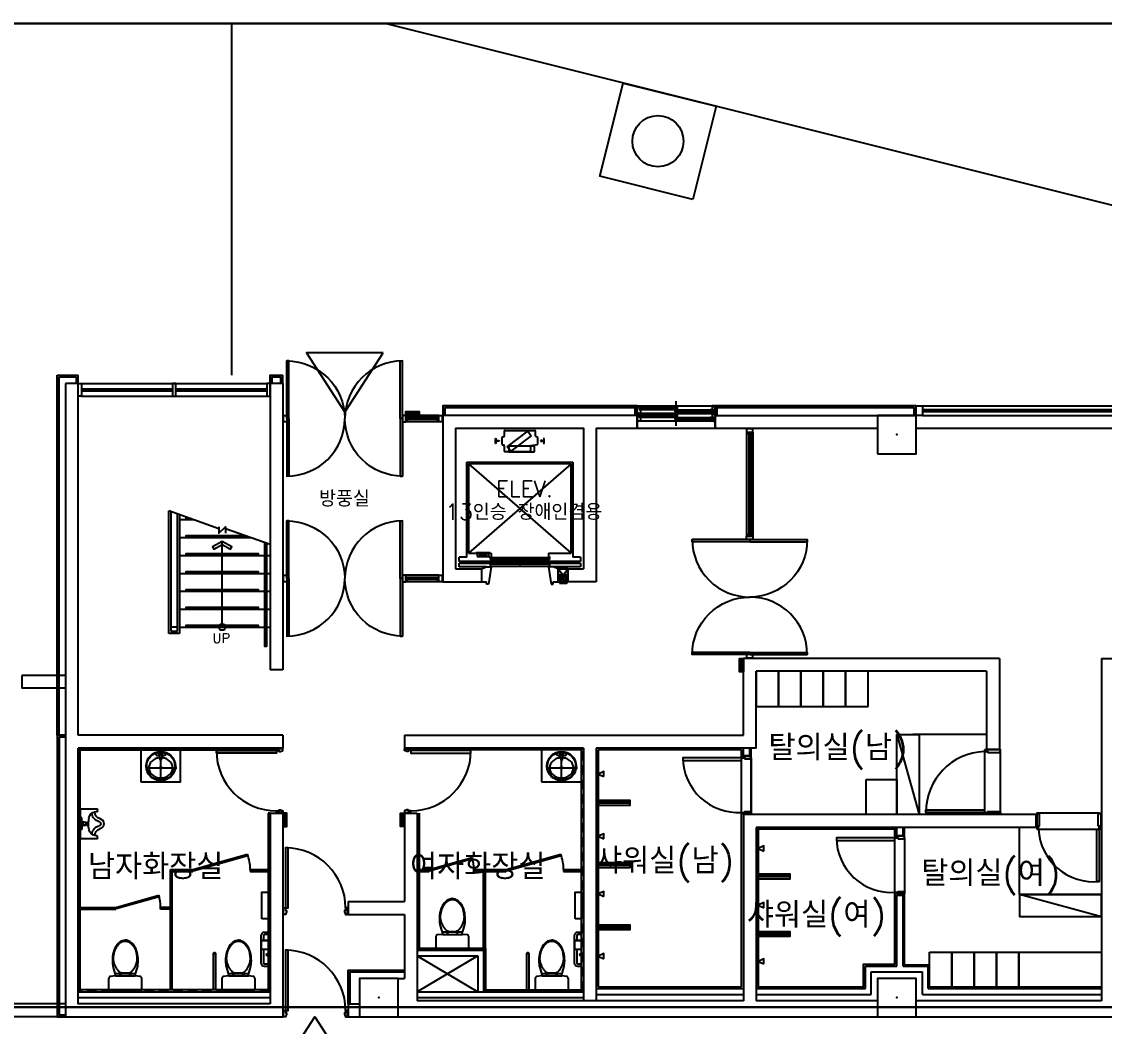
# Model space of a CAD drawing. Header units: millimetres. Extents: x 116443 to 620443, y -399357 to -63957.
# Drawn here: x 239620 to 256550, y -161011 to -145307 of the extents above; entities that cross this region are included whole.
import ezdxf
from ezdxf.enums import TextEntityAlignment as Align

# ---------------------------------------------------------------- set-up
doc = ezdxf.new("R2010")
doc.units = ezdxf.units.MM
doc.header["$LTSCALE"] = 600
for name, pattern in [('ACANSTGL', [0.11811, 0.07874, -0.03937]), ('DASHED2', [0.375, 0.25, -0.125]), ('HIDDEN', [2, 1, -1])]:
    doc.linetypes.add(name, pattern=pattern)
doc.layers.add('z', color=8, linetype='Continuous')
doc.layers.add('레이스웨이', color=6, linetype='Continuous')
doc.styles.add('GHS', font='romans.shx', dxfattribs={"bigfont": 'ghs.shx'})

# ---------------------------------------------------------------- blocks, each defined once
blk = doc.blocks.new('T')
at = {"layer": 'z', "color": 8, "ltscale": 2}
blk.add_lwpolyline([(0, -1500), (0, 0), (1500, 0), (1500, -1500)], close=True, dxfattribs=at)
blk.add_circle((750, -750), 400, dxfattribs=at)
blk = doc.blocks.new('A$C59205E28')
at = {"layer": 'z', "color": 8, "ltscale": 7, "elevation": 0}
blk.add_lwpolyline([(-1160, 880), (553, 880), (-304, -445)], close=True, dxfattribs=at)
blk = doc.blocks.new('주차-기둥')
at = {"layer": 'z', "color": 8, "linetype": 'Continuous', "flags": 128}
blk.add_lwpolyline([(300, 300), (300, -300), (-300, -300), (-300, 300)], close=True, dxfattribs=at)
at = {"layer": 'z', "color": 8, "linetype": 'Continuous'}
blk.add_point((0, 0), dxfattribs=at)
blk = doc.blocks.new('to-cl-007-D-P')
at = {"layer": 'z', "color": 8}
for p, q in [((-150, -217), (155, -217)), ((-150, -255), (150, -255)), ((-85, -235), (-65, -235)), ((-85, -265), (-85, -235)), ((-65, -265), (-85, -265)), ((-65, -235), (-65, -265)), ((65, -265), (65, -235)), ((65, -235), (85, -235)), ((85, -265), (65, -265)), ((85, -235), (85, -265))]:
    blk.add_line(p, q, dxfattribs=at)
blk.add_lwpolyline([(150, -217), (189, -350, -0.05768), (202, -461, -0.065122), (186, -587, -0.077906), (143, -683, -0.107177), (72, -754, -0.144137), (0, -776), (-67, -759, -0.107177), (-143, -683, -0.077906), (-186, -587, -0.065122), (-202, -461, -0.057645), (-189, -350), (-150, -217), (-155, -217), (-235, -210, -0.286796), (-260, -170), (-260, -10, -0.414214), (-250, 0), (250, 0, -0.414214), (260, -10), (260, -170, -0.286796), (235, -210), (150, -217)], format="xyb", dxfattribs=at)
blk.add_lwpolyline([(87, -276), (94, -282), (101, -288), (108, -295), (115, -303), (122, -312), (129, -321), (136, -331), (142, -340), (148, -350), (154, -360), (159, -370), (164, -381), (168, -391), (172, -401), (175, -411), (178, -421), (181, -431), (183, -441), (184, -450), (186, -459), (187, -468), (187, -475), (188, -482), (188, -487), (188, -491), (189, -495), (188, -497), (188, -499), (188, -502), (187, -504), (187, -508), (186, -512), (186, -517), (185, -524), (184, -531), (183, -539), (181, -548), (180, -556), (179, -565), (177, -573), (176, -582), (174, -589), (172, -597), (171, -604), (169, -610), (168, -615), (166, -620), (165, -624), (164, -627), (164, -629), (163, -631), (162, -633), (161, -635), (160, -636), (159, -639), (157, -641), (155, -645), (152, -649), (149, -654), (146, -659), (142, -665), (137, -672), (132, -678), (127, -685), (122, -692), (116, -699), (109, -706), (103, -712), (96, -719), (88, -725), (81, -731), (73, -737), (64, -742), (56, -746), (47, -750), (37, -753), (28, -756), (18, -757), (9, -758), (-1, -758), (-11, -758), (-22, -756), (-32, -754), (-41, -751), (-51, -747), (-60, -743), (-69, -738), (-78, -733), (-85, -728), (-93, -722), (-99, -716), (-105, -710), (-111, -703), (-117, -697), (-122, -690), (-127, -684), (-131, -677), (-136, -671), (-140, -664), (-144, -658), (-148, -651), (-151, -644), (-155, -638), (-158, -631), (-161, -624), (-164, -617), (-167, -610), (-169, -603), (-171, -595), (-174, -587), (-176, -580), (-178, -571), (-180, -563), (-182, -555), (-184, -546), (-186, -537), (-187, -528), (-189, -519), (-189, -509), (-190, -500), (-190, -490), (-190, -481), (-189, -471), (-188, -461), (-186, -451), (-184, -441), (-182, -431), (-179, -421), (-176, -411), (-172, -401), (-168, -391), (-164, -381), (-159, -370), (-154, -360), (-149, -350), (-143, -340), (-136, -331), (-129, -321), (-123, -312), (-115, -303), (-108, -295), (-101, -288), (-94, -282), (-87, -276), (-80, -272), (-74, -269), (-67, -267), (-61, -265), (-54, -264), (-48, -264), (-41, -264), (-33, -264), (-25, -264), (-17, -264), (-8, -264), (0, -264), (9, -264), (17, -264), (26, -264), (33, -264), (41, -264), (48, -264), (54, -264), (61, -265), (67, -267), (74, -269), (80, -272)], close=True, dxfattribs=at)
blk.add_lwpolyline([(155, -217), (150, -217)], dxfattribs=at)
for centre, start, end in [((-148, -267), 98.7037, 171.2963), ((148, -267), 8.7037, 81.2963)]:
    blk.add_arc(centre, 11.9, start, end, dxfattribs=at)
blk = doc.blocks.new('A$C6BE20803')
at = {"layer": 'z', "color": 8}
for p, q in [((790, 485), (790, 274)), ((860, 500), (805, 500)), ((0, 333), (40, 333)), ((860, 274), (755, 274)), ((755, 274), (755, 134)), ((860, 271), (755, 271)), ((860, 137), (755, 137)), ((860, 134), (755, 134)), ((790, 134), (790, 55)), ((860, 40), (805, 40))]:
    blk.add_line(p, q, dxfattribs=at)
for points in [[(40, 904), (40, 333, -0.414214), (0, 333), (0, 904)], [(860, 540), (805, 540, 0.414214), (750, 485), (750, 55, 0.414214), (805, 0), (860, 0)]]:
    blk.add_lwpolyline(points, format="xyb", dxfattribs=at)
for centre, radius, start, end in [((805, 485), 15, 90, 180), ((854, 354), 18.9, 72.8222, 287.1778), ((805, 55), 15, 180, 270)]:
    blk.add_arc(centre, radius, start, end, dxfattribs=at)
blk.add_blockref('to-cl-007-D-P', (395, 904), dxfattribs=at)
blk = doc.blocks.new('2LAXA02')
at = {"layer": 'z', "color": 8}
for p, q in [((217, -150), (217, 155)), ((235, 65), (235, 85)), ((235, 85), (265, 85)), ((265, 65), (235, 65)), ((255, -150), (255, 150)), ((265, 85), (265, 65)), ((235, -85), (235, -65)), ((235, -65), (265, -65)), ((265, -85), (235, -85)), ((265, -65), (265, -85))]:
    blk.add_line(p, q, dxfattribs=at)
blk.add_lwpolyline([(217, 150), (350, 189, -0.05768), (461, 202, -0.065122), (587, 186, -0.077906), (683, 143, -0.107177), (754, 72, -0.144137), (776, 0), (759, -67, -0.107177), (683, -143, -0.077906), (587, -186, -0.065122), (461, -202, -0.057645), (350, -189), (217, -150), (217, -155), (210, -235, -0.286796), (170, -260), (10, -260, -0.414214), (0, -250), (0, 250, -0.414214), (10, 260), (170, 260, -0.286796), (210, 235), (217, 150)], format="xyb", dxfattribs=at)
blk.add_lwpolyline([(276, 87), (282, 94), (288, 101), (295, 108), (303, 115), (312, 122), (321, 129), (331, 136), (340, 142), (350, 148), (360, 154), (370, 159), (381, 164), (391, 168), (401, 172), (411, 175), (421, 178), (431, 181), (441, 183), (450, 184), (459, 186), (468, 187), (475, 187), (482, 188), (487, 188), (491, 188), (495, 189), (497, 188), (499, 188), (502, 188), (504, 187), (508, 187), (512, 186), (517, 186), (524, 185), (531, 184), (539, 183), (548, 181), (556, 180), (565, 179), (573, 177), (582, 176), (589, 174), (597, 172), (604, 171), (610, 169), (615, 168), (620, 166), (624, 165), (627, 164), (629, 164), (631, 163), (633, 162), (635, 161), (636, 160), (639, 159), (641, 157), (645, 155), (649, 152), (654, 149), (659, 146), (665, 142), (672, 137), (678, 132), (685, 127), (692, 122), (699, 116), (706, 109), (712, 103), (719, 96), (725, 88), (731, 81), (737, 73), (742, 64), (746, 56), (750, 47), (753, 37), (756, 28), (757, 18), (758, 9), (758, -1), (758, -11), (756, -22), (754, -32), (751, -41), (747, -51), (743, -60), (738, -69), (733, -78), (728, -85), (722, -93), (716, -99), (710, -105), (703, -111), (697, -117), (690, -122), (684, -127), (677, -131), (671, -136), (664, -140), (658, -144), (651, -148), (644, -151), (638, -155), (631, -158), (624, -161), (617, -164), (610, -167), (603, -169), (595, -171), (587, -174), (580, -176), (571, -178), (563, -180), (555, -182), (546, -184), (537, -186), (528, -187), (519, -189), (509, -189), (500, -190), (490, -190), (481, -190), (471, -189), (461, -188), (451, -186), (441, -184), (431, -182), (421, -179), (411, -176), (401, -172), (391, -168), (381, -164), (370, -159), (360, -154), (350, -149), (340, -143), (331, -136), (321, -129), (312, -123), (303, -115), (295, -108), (288, -101), (282, -94), (276, -87), (272, -80), (269, -74), (267, -67), (265, -61), (264, -54), (264, -48), (264, -41), (264, -33), (264, -25), (264, -17), (264, -8), (264, 0), (264, 9), (264, 17), (264, 26), (264, 33), (264, 41), (264, 48), (264, 54), (265, 61), (267, 67), (269, 74), (272, 80)], close=True, dxfattribs=at)
blk.add_lwpolyline([(217, 155), (217, 150)], dxfattribs=at)
for centre, start, end in [((267, 148), 98.7037, 171.2963), ((267, -148), 188.7037, 261.2963)]:
    blk.add_arc(centre, 11.9, start, end, dxfattribs=at)
blk = doc.blocks.new('to-la-007-D-P')
at = {"layer": 'z', "color": 8}
for p, q in [((-28, -52), (30, -52)), ((-28, -80), (-25, -80)), ((-20, -84), (-13, -161)), ((-13, -161), (15, -161)), ((1, -88), (1, -68)), ((1, -448), (1, -108)), ((15, -161), (22, -84)), ((27, -80), (30, -80)), ((-209, -279), (211, -279)), ((231, -279), (252, -279)), ((1, -483), (1, -468))]:
    blk.add_line(p, q, dxfattribs=at)
blk.add_lwpolyline([(-312, -500), (312, -500), (312, 0), (-312, 0)], close=True, dxfattribs=at)
blk.add_lwpolyline([(-17, -122, 0.064435), (-71, -134, 0.091719), (-130, -168, 0.103599), (-171, -220, 0.113912), (-185, -279, 0.113912), (-171, -338, 0.103599), (-130, -391, 0.091719), (-71, -425, 0.084785), (1, -437, 0.084785), (74, -425, 0.091719), (133, -391, 0.103599), (173, -338, 0.113912), (187, -279, 0.113912), (173, -220, 0.103599), (133, -168, 0.091719), (74, -134, 0.064435), (19, -122, 0.084785)], format="xyb", dxfattribs=at)
for centre, radius in [((1, -252), 230), ((1, -252), 220), ((-49, -66), 25), ((1, -66), 8), ((51, -66), 25), ((1, -279), 15)]:
    blk.add_circle(centre, radius, dxfattribs=at)
for centre, start, end in [((-25, -85), 5.3909, 90), ((27, -85), 90, 174.6091)]:
    blk.add_arc(centre, 5, start, end, dxfattribs=at)
blk = doc.blocks.new('2URIN01')
at = {"layer": 'z', "color": 8}
for p, q in [((-230, -265), (-230, 0)), ((-230, 0), (230, 0)), ((-90, -25), (-90, 0)), ((-15, 0), (-15, -50)), ((15, 0), (15, -50)), ((90, -25), (90, 0)), ((230, 0), (230, -265)), ((-40, -25), (-90, -25)), ((-25, -40), (-40, -25)), ((-25, -65), (-25, -40)), ((-25, -110), (-25, -105)), ((-25, -105), (25, -105)), ((25, -110), (-25, -110)), ((-10, -95), (-10, -105)), ((10, -95), (10, -105)), ((25, -40), (40, -25)), ((25, -65), (25, -40)), ((25, -105), (25, -110)), ((40, -25), (90, -25)), ((-195, -270), (-225, -270)), ((-185, -230), (-190, -265)), ((190, -265), (185, -230)), ((225, -270), (195, -270))]:
    blk.add_line(p, q, dxfattribs=at)
blk.add_circle((0, -70), 25, dxfattribs=at)
for centre, radius, start, end in [((-78, -245), 108, 98.077, 171.8699), ((40, -1080), 951, 92.4153, 98.077), ((15, -482), 352, 77.0924, 92.4153), ((66, -257), 122, 12.9607, 77.0924), ((-225, -265), 5, 180, 270), ((-195, -265), 5, 270, 0), ((-185, -339), 109, 15.3921, 90), ((-185, -339), 159, 15.3921, 82.7797), ((0, -288), 83, 195.3921, 344.6079), ((0, -288), 33, 195.3921, 344.6079), ((185, -339), 159, 98.3981, 164.6079), ((185, -339), 109, 90, 164.6079), ((196, -264), 5.89, 188.1301, 261.8699), ((225, -265), 5, 270, 0)]:
    blk.add_arc(centre, radius, start, end, dxfattribs=at)

msp = doc.modelspace()

# ---------------------------------------------------------------- hatches: boundary and pattern name
at = {"layer": 'z'}
for points in [[(245833.5, -151400.7), (245833.5, -151460.7), (245624.9, -151460.7), (245624.9, -151400.7)], [(250904.9, -155469.3), (250844.9, -155469.3), (250844.9, -155260.7), (250904.9, -155260.7)], [(243704.9, -157889.3), (243765, -157889.3), (243765, -157680.7), (243704.9, -157680.7)], [(245604.6, -157889.3), (245544.5, -157889.3), (245544.5, -157680.7), (245604.6, -157680.7)]]:
    msp.add_hatch(color=8, dxfattribs=at).paths.add_polyline_path(points)

# ---------------------------------------------------------------- linework, layer by layer
at = {"layer": 'z', "color": 8}
for p, q in [((245306.4, -145336.4), (233910.5, -145336.4)), ((257306.4, -148336.4), (245306.4, -145336.4)), ((240174.9, -156460.7), (240174.9, -150830.7)), ((240174.9, -150830.7), (240504.9, -150830.7)), ((240504.9, -150960.7), (240504.9, -150830.7)), ((243704.9, -150960.7), (243704.9, -150830.7)), ((240204.9, -156460.7), (240204.9, -150860.7)), ((240204.9, -150860.7), (240474.9, -150860.7)), ((240474.9, -150860.7), (240474.9, -150960.7)), ((240554.9, -150960.7), (243454.9, -150960.7)), ((243504.9, -150960.7), (243504.9, -155440.7)), ((243674.9, -150960.7), (243674.9, -150860.7)), ((243704.9, -150960.7), (243704.9, -155440.7)), ((240554.9, -151045.7), (241979.9, -151045.7)), ((240554.9, -151075.7), (241979.9, -151075.7)), ((240554.9, -151160.7), (243454.9, -151160.7)), ((242029.9, -151045.7), (243454.9, -151045.7)), ((242029.9, -151075.7), (243454.9, -151075.7)), ((249254.9, -151310.7), (250454.9, -151310.7)), ((249324.9, -151337.7), (249874.9, -151337.7)), ((249324.9, -151348.7), (249834.9, -151348.7)), ((249854.9, -151623), (249854.9, -151236.7)), ((253704.9, -151310.7), (276804.9, -151310.7)), ((246144.9, -151460.7), (245624.9, -151460.7)), ((246104.9, -151495.7), (245664.9, -151495.7)), ((246104.9, -151510.7), (245664.9, -151510.7)), ((249244.9, -151460.7), (246204.9, -151460.7)), ((246204.9, -151460.7), (246204.9, -154060.7)), ((249244.9, -151660.6), (249244.9, -151460.6)), ((250454.9, -151430.7), (249254.9, -151430.7)), ((249254.9, -151430.7), (250454.9, -151430.7)), ((249324.9, -151356.7), (249834.9, -151356.7)), ((249324.9, -151367.7), (249834.9, -151367.7)), ((249324.9, -151457.7), (249874.9, -151457.7)), ((249324.9, -151468.7), (249834.9, -151468.7)), ((249324.9, -151476.7), (249834.9, -151476.7)), ((249324.9, -151487.7), (249834.9, -151487.7)), ((249874.9, -151373.7), (250424.9, -151373.7)), ((249874.9, -151384.7), (250384.9, -151384.7)), ((249874.9, -151392.7), (250384.9, -151392.7)), ((249874.9, -151403.7), (250384.9, -151403.7)), ((249874.9, -151493.7), (250424.9, -151493.7)), ((249874.9, -151504.7), (250384.9, -151504.7)), ((249874.9, -151512.7), (250384.9, -151512.7)), ((250464.9, -151460.7), (253604.9, -151460.7)), ((250464.9, -151460.7), (250464.9, -151660.7)), ((253704.9, -151370.7), (276804.9, -151370.7)), ((253704.9, -151400.7), (276804.9, -151400.7)), ((253704.9, -151460.7), (276804.9, -151460.7)), ((246144.9, -151560.7), (245624.9, -151560.7)), ((246104.9, -151525.7), (245664.9, -151525.7)), ((246404.9, -151660.7), (246404.9, -153860.7)), ((248604.9, -151660.7), (249244.9, -151660.7)), ((248604.9, -151660.7), (248604.9, -154060.7)), ((250454.9, -151550.7), (249254.9, -151550.7)), ((249874.9, -151523.7), (250384.9, -151523.7)), ((250464.9, -151660.7), (253004.9, -151660.7)), ((253604.9, -151660.7), (260904.9, -151660.7)), ((247029.1, -151900), (247029.1, -151822)), ((247029.1, -151822), (247032.3, -151822)), ((247035.3, -151824.7), (247037.3, -151852.6)), ((247042.2, -151857.2), (247059.1, -151857.2)), ((247059.1, -151856), (247084.1, -151856)), ((247059.1, -151857.2), (247059.1, -151856)), ((247084.1, -151856), (247085.1, -151857)), ((247085.1, -151857), (247085.1, -151865)), ((247130.1, -151809.4), (247130.1, -151912)), ((247130.1, -151809.4), (247130.1, -151912)), ((247130.1, -151809.4), (247130.1, -151912)), ((247156.5, -151796.9), (247138.7, -151799.5)), ((247156.5, -151796.9), (247138.7, -151799.5)), ((247156.5, -151796.9), (247138.7, -151799.5)), ((247165.1, -151706), (247165.1, -151787)), ((247165.1, -151706), (247165.1, -151787)), ((247165.1, -151706), (247165.1, -151787)), ((247175.1, -151696), (247645.1, -151696)), ((247655.1, -151787), (247655.1, -151706)), ((247655.1, -151787), (247655.1, -151706)), ((247655.1, -151787), (247655.1, -151706)), ((247681.5, -151799.5), (247663.7, -151796.9)), ((247681.5, -151799.5), (247663.7, -151796.9)), ((247681.5, -151799.5), (247663.7, -151796.9)), ((247690.1, -151912), (247690.1, -151809.4)), ((247690.1, -151912), (247690.1, -151809.4)), ((247736.1, -151856), (247735.1, -151857)), ((247735.1, -151857), (247735.1, -151865)), ((247761.1, -151856), (247736.1, -151856)), ((247761.1, -151857.2), (247761.1, -151856)), ((247777.9, -151857.2), (247761.1, -151857.2)), ((247784.9, -151824.7), (247782.9, -151852.6)), ((247791.1, -151822), (247787.9, -151822)), ((247791.1, -151900), (247791.1, -151822)), ((250954.9, -151720.7), (250954.9, -153350.7)), ((250989.9, -151760.7), (250989.9, -153310.7)), ((251004.9, -151760.7), (251004.9, -153310.7)), ((251019.9, -151760.7), (251019.9, -153310.7)), ((251054.9, -151720.7), (251054.9, -153350.7)), ((247032.3, -151900), (247029.1, -151900)), ((247037.3, -151869.4), (247035.3, -151897.2)), ((247059.1, -151864.7), (247042.2, -151864.7)), ((247059.1, -151866), (247059.1, -151864.7)), ((247084.1, -151866), (247059.1, -151866)), ((247085.1, -151865), (247084.1, -151866)), ((247138.7, -151921.9), (247156.5, -151924.5)), ((247138.7, -151921.9), (247156.5, -151924.5)), ((247138.7, -151921.9), (247156.5, -151924.5)), ((247165.1, -151934.4), (247165.1, -152016)), ((247165.1, -151934.4), (247165.1, -152016)), ((247165.1, -151934.4), (247165.1, -152016)), ((247175.1, -152026), (247565.1, -152026)), ((247175.1, -152026), (247565.1, -152026)), ((247175.1, -152026), (247565.1, -152026)), ((247575.1, -151945.8), (247575.1, -152016)), ((247681.5, -151921.9), (247583.7, -151935.9)), ((247680.1, -151922.1), (247681.5, -151921.9)), ((247680.1, -151922.1), (247681.5, -151921.9)), ((247680.1, -151922.1), (247681.5, -151921.9)), ((247735.1, -151865), (247736.1, -151866)), ((247736.1, -151866), (247761.1, -151866)), ((247761.1, -151866), (247761.1, -151864.7)), ((247761.1, -151864.7), (247777.9, -151864.7)), ((247782.9, -151869.4), (247784.9, -151897.2)), ((247787.9, -151900), (247791.1, -151900)), ((241919.9, -154870.7), (241919.9, -152953.3)), ((242704.9, -153235.7), (241919.9, -152953.3)), ((241954.9, -152965.9), (241954.9, -154835.7)), ((242054.9, -154835.7), (242054.9, -153001.8)), ((242089.9, -153014.4), (242089.9, -154870.7)), ((242089.9, -153090.7), (242302, -153090.7)), ((242089.9, -153370.7), (243209.9, -153370.7)), ((242804.9, -153227.9), (243504.9, -153474.7)), ((242754.9, -154770.7), (242754.9, -153430.7)), ((242089.9, -153650.7), (243419.9, -153650.7)), ((243454.9, -153650.7), (243504.9, -153650.7)), ((246944.7, -153608.6), (246724.7, -153608.6)), ((246724.7, -153608.6), (246724.7, -153615.7)), ((246744.7, -153615.7), (246724.7, -153615.7)), ((246744.7, -153615.7), (246944.7, -153615.7)), ((246944.7, -153615.7), (246944.7, -153608.6)), ((246404.9, -153860.7), (246809.7, -153860.7)), ((248010.1, -153860.7), (248404.9, -153860.7)), ((248160.1, -154060.7), (248010.1, -153860.7)), ((248010.1, -154060.7), (248160.1, -153860.7)), ((248160.1, -153860.7), (248160.1, -154060.7)), ((242089.9, -153930.7), (243419.9, -153930.7)), ((243454.9, -153930.7), (243504.9, -153930.7)), ((246144.9, -153960.7), (245624.9, -153960.7)), ((246144.9, -154060.7), (245624.9, -154060.7)), ((246104.9, -153995.7), (245664.9, -153995.7)), ((246104.9, -154010.7), (245664.9, -154010.7)), ((246104.9, -154025.7), (245664.9, -154025.7)), ((246204.9, -154060.7), (246809.7, -154060.7)), ((248604.9, -154060.7), (248010.1, -154060.7)), ((248135.7, -153954.3), (248035.7, -154074.9)), ((248035.7, -153954.3), (248135.7, -154074.9)), ((242089.9, -154210.7), (243419.9, -154210.7)), ((243454.9, -154210.7), (243504.9, -154210.7)), ((242089.9, -154490.7), (243419.9, -154490.7)), ((243454.9, -154490.7), (243504.9, -154490.7)), ((242089.9, -154870.7), (241919.9, -154870.7)), ((242054.9, -154770.7), (241954.9, -154770.7)), ((241954.9, -154835.7), (242054.9, -154835.7)), ((242089.9, -154770.7), (243419.9, -154770.7)), ((243454.9, -154770.7), (243504.9, -154770.7)), ((254908.1, -155260.7), (250904.9, -155260.7)), ((250904.9, -156460.7), (250904.9, -155260.7)), ((254908.1, -155260.7), (254908.1, -156680.7)), ((256504.9, -155260.7), (256504.9, -157700.7)), ((256504.9, -155260.7), (256704.9, -155260.7)), ((240304.9, -155526.4, 0), (239624.9, -155526.4, 0)), ((239624.9, -155526.4, 0), (239624.9, -155726.4, 0)), ((243704.9, -155440.7), (243504.9, -155440.7)), ((254704.9, -155460.7), (251104.9, -155460.7)), ((251104.9, -156660.7), (251104.9, -155460.7)), ((254704.9, -155460.7), (254704.9, -156680.7)), ((240304.9, -155726.4, 0), (239624.9, -155726.4, 0)), ((243704.9, -156460.7), (240504.9, -156460.7)), ((243704.9, -156460.7), (243704.9, -156660.7)), ((245604.9, -156460.7), (250904.9, -156460.7)), ((245604.9, -156460.7), (245604.9, -156660.7)), ((253304.9, -156450.7), (253654.9, -157700.7)), ((253654.9, -156450.7), (253554.9, -156450.7)), ((253654.9, -156450.7), (253654.9, -157700.7)), ((254704.9, -156450.7), (253654.9, -156450.7)), ((243704.9, -156660.7), (240504.9, -156660.7)), ((248404.9, -156660.7), (245604.9, -156660.7)), ((248604.9, -156660.7), (248604.9, -160610.7)), ((251104.9, -156660.7), (248604.9, -156660.7)), ((248634.9, -156690.7), (248634.9, -160390.7)), ((250874.9, -156690.7), (248634.9, -156690.7)), ((250874.9, -156790.7), (250874.9, -156690.7)), ((250904.9, -156780.7), (250904.9, -156660.7)), ((251004.9, -156780.7), (251004.9, -156660.7)), ((251024.9, -157690.7), (251024.9, -156660.7)), ((254674.9, -156715.7), (254674.9, -157625.7)), ((254704.9, -156680.7), (254904.9, -156680.7)), ((254924.9, -157665.7), (254924.9, -156715.7)), ((250874.9, -157665.7), (250874.9, -156855.7)), ((250874.9, -157665.7), (250874.9, -156855.7)), ((251004.9, -156780.7), (250904.9, -156780.7)), ((251004.9, -156780.7), (250904.9, -156780.7)), ((251024.9, -156815.7), (251024.9, -157665.7)), ((251024.9, -156815.7), (251024.9, -157665.7)), ((249114.9, -157511.6), (248634.9, -157511.6)), ((249114.9, -157523.6), (248634.9, -157523.6)), ((243504.9, -157680.7), (243504.9, -160660.7)), ((243504.9, -157680.7), (243704.9, -157680.7)), ((243704.9, -157680.7), (243704.9, -160860.7)), ((245604.6, -157680.7), (245604.6, -159060.7)), ((245604.6, -157680.7), (245804.6, -157680.7)), ((245804.6, -157680.7), (245804.6, -160610.7)), ((250874.9, -160390.7), (250874.9, -157690.7)), ((250904.9, -157700.7), (250904.9, -160610.7)), ((255484.9, -157700.7), (250904.9, -157700.7)), ((255484.9, -157900.7), (255484.9, -157700.7)), ((256469.9, -157680.7), (255519.9, -157680.7)), ((256504.9, -157700.7), (256504.9, -157900.7)), ((251104.9, -157900.7), (251104.9, -160610.7)), ((255484.9, -157900.7), (251104.9, -157900.7)), ((253304.9, -158030.7), (253304.9, -157900.7)), ((253404.9, -158030.7), (253404.9, -157900.7)), ((253424.9, -158040.7), (253424.9, -157900.7)), ((255224.9, -158950.7), (255224.9, -157900.7)), ((255519.9, -157930.7), (256429.9, -157930.7)), ((256504.9, -157900.7), (256504.9, -160610.7)), ((253274.9, -158915.7), (253274.9, -158105.7)), ((253274.9, -158915.7), (253274.9, -158105.7)), ((253404.9, -158030.7), (253304.9, -158030.7)), ((253404.9, -158030.7), (253304.9, -158030.7)), ((253424.9, -158065.7), (253424.9, -158915.7)), ((253424.9, -158065.7), (253424.9, -158915.7)), ((242294.5, -158560.7), (243150.6, -158319.2)), ((242300.2, -158579.9), (243156.9, -158338.1)), ((245991.1, -158560.7), (246664.9, -158370.6)), ((245996.8, -158579.9), (246670.5, -158389.8)), ((246664.9, -158370.6), (246670.5, -158389.8)), ((247194.1, -158560.7), (248050.2, -158319.2)), ((247199.8, -158579.9), (248056.5, -158338.1)), ((241944.9, -160440.7), (241944.9, -158560.7)), ((241944.9, -158560.7), (242294.5, -158560.7)), ((241944.9, -158590.7), (242294.5, -158590.7)), ((241974.9, -160440.7), (241974.9, -158590.7)), ((242294.5, -158560.7), (242300.2, -158579.9)), ((242294.5, -158590.7), (242294.5, -158560.7)), ((243194.9, -158560.7), (243474.9, -158560.7)), ((243194.9, -158590.7), (243474.9, -158590.7)), ((245834.6, -158560.7), (245991.1, -158560.7)), ((245834.6, -158590.7), (245991.1, -158590.7)), ((245991.1, -158560.7), (245996.8, -158579.9)), ((245991.1, -158590.7), (245991.1, -158560.7)), ((246691.1, -158560.7), (247194.1, -158560.7)), ((246691.1, -158590.7), (246691.1, -158560.7)), ((246691.1, -158590.7), (247194.1, -158590.7)), ((246844.2, -159790.7), (246844.2, -158590.7)), ((246874.2, -159790.7), (246874.2, -158590.7)), ((247194.1, -158560.7), (247199.8, -158579.9)), ((247194.1, -158590.7), (247194.1, -158560.7)), ((248094.1, -158560.7), (248374.2, -158560.7)), ((248094.1, -158590.7), (248374.2, -158590.7)), ((249114.9, -158484.6), (248634.9, -158484.6)), ((249114.9, -158496.6), (248634.9, -158496.6)), ((251614.9, -158661.3), (251134.9, -158661.3)), ((251614.9, -158673.3), (251134.9, -158673.3)), ((241091.5, -159150.7), (241765.2, -158960.6)), ((241765.2, -158960.6), (241770.9, -158979.8)), ((253304.9, -160070.7), (253304.9, -158960.7)), ((253304.9, -158960.7), (253404.9, -158960.7)), ((253404.9, -160070.7), (253404.9, -158960.7)), ((253424.9, -160050.7), (253424.9, -158940.7)), ((255224.9, -158950.7), (256504.9, -158950.7)), ((256504.9, -159300.7), (255224.9, -158950.7)), ((255224.9, -158950.7), (255224.9, -159300.7)), ((256504.9, -158950.7), (255224.9, -158950.7)), ((256504.9, -159300.7), (256504.9, -158950.7)), ((241097.2, -159169.9), (241770.9, -158979.8)), ((244724.9, -159060.7), (245604.6, -159060.7)), ((244724.9, -159060.7), (244724.9, -159260.7)), ((240534.9, -159150.7), (241091.5, -159150.7)), ((240534.9, -159180.7), (241091.5, -159180.7)), ((241091.5, -159150.7), (241097.2, -159169.9)), ((241091.5, -159180.7), (241091.5, -159150.7)), ((241791.5, -159180.7), (241791.5, -159150.7)), ((241944.9, -159150.7), (241791.5, -159150.7)), ((241944.9, -159180.7), (241791.5, -159180.7)), ((244724.9, -159260.7), (245604.6, -159260.7)), ((245604.6, -159260.7), (245604.6, -160260.7)), ((256504.9, -159300.7), (255224.9, -159300.7)), ((249114.9, -159457.5), (248634.9, -159457.5)), ((249114.9, -159469.5), (248634.9, -159469.5)), ((251614.9, -159561.3), (251134.9, -159561.3)), ((251614.9, -159573.3), (251134.9, -159573.3)), ((245804.6, -159820.7), (246844.2, -159820.7)), ((245804.6, -159910.7), (246754.2, -159910.7)), ((246754.2, -159910.7), (246754.2, -160470.7)), ((246844.2, -159820.7), (246844.2, -160470.7)), ((252814.9, -160420.7), (252814.9, -160070.7)), ((252814.9, -160070.7), (253304.9, -160070.7)), ((253404.9, -160070.7), (253794.9, -160070.7)), ((253424.9, -160050.7), (253814.9, -160050.7)), ((253794.9, -160420.7), (253794.9, -160070.7)), ((253814.9, -160400.7), (253814.9, -160050.7)), ((245504.9, -160260.7), (245604.6, -160260.7)), ((252904.9, -160510.7), (252904.9, -160160.7)), ((252904.9, -160160.7), (253704.9, -160160.7)), ((253704.9, -160510.7), (253704.9, -160160.7)), ((240504.9, -160470.7), (243504.9, -160470.7)), ((245804.6, -160470.7), (248404.2, -160470.7)), ((248604.9, -160420.7), (250904.9, -160420.7)), ((248634.9, -160390.7), (250874.9, -160390.7)), ((251104.9, -160420.7), (252814.9, -160420.7)), ((253794.9, -160420.7), (256504.9, -160420.7)), ((253814.9, -160400.7), (256504.9, -160400.7)), ((240304.9, -160660.7), (231915.4, -160660.7)), ((240504.9, -160560.7), (243504.9, -160560.7)), ((244724.9, -160660.7), (244904.9, -160660.7)), ((244724.9, -160660.7), (244724.9, -160860.7)), ((245804.6, -160560.7), (248404.2, -160560.7)), ((250904.9, -160610.7), (245804.6, -160610.7)), ((248604.9, -160510.7), (250904.9, -160510.7)), ((251104.9, -160510.7), (252904.9, -160510.7)), ((253004.9, -160610.7), (251104.9, -160610.7)), ((256504.9, -160610.7), (253604.9, -160610.7)), ((253704.9, -160510.7), (256504.9, -160510.7)), ((240304.9, -160860.7), (231915.4, -160860.7)), ((244724.9, -160860.7), (276904.9, -160860.7))]:
    msp.add_line(p, q, dxfattribs=at)
at = {"layer": 'z', "color": 8, "ltscale": 5}
for p, q in [((242904.9, -150830.7), (242904.9, -145336.4)), ((246579.7, -153675.7), (246579.7, -152190.7)), ((246579.7, -152190.7), (248240.1, -152190.7)), ((248240.1, -152190.7), (248240.1, -153675.7)), ((246609.7, -152215.7), (246609.7, -153615.7)), ((248210.1, -152215.7), (246609.7, -152215.7)), ((246609.7, -152215.7), (248210.1, -153615.7)), ((248210.1, -152215.7), (246609.7, -153615.7)), ((248210.1, -153615.7), (248210.1, -152215.7)), ((246579.7, -153675.7), (246459.7, -153675.7)), ((246459.7, -153745.7), (246459.7, -153675.7)), ((246609.7, -153615.7), (246960.1, -153615.7)), ((246960.1, -153675.7), (246929.7, -153675.7)), ((246944.7, -153680.7), (247875.1, -153680.7)), ((246944.7, -153680.7), (246944.7, -153715.7)), ((246944.7, -153715.7), (247875.1, -153715.7)), ((246960.1, -153615.7), (246960.1, -153675.7)), ((247410.1, -153680.8), (247410.1, -153715.8)), ((247860.1, -153615.7), (248210.1, -153615.7)), ((247860.1, -153615.7), (247860.1, -153675.7)), ((247860.1, -153675.7), (247890.1, -153675.7)), ((247875.1, -153680.7), (247875.1, -153715.7)), ((248360.1, -153675.7), (248240.1, -153675.7)), ((248360.1, -153675.7), (248360.1, -153745.7)), ((248360.1, -153745.7), (246459.7, -153745.7)), ((246459.7, -153770.7), (248360.1, -153770.7)), ((246459.7, -153825.7), (246459.7, -153770.7)), ((246889.7, -153825.7), (246459.7, -153825.7)), ((246809.7, -153860.7), (246889.7, -153825.7)), ((246889.7, -153825.7), (246960.1, -153825.7)), ((246960.1, -153825.7), (246919.7, -154100.7)), ((246944.7, -153780.7), (247875.1, -153780.7)), ((246944.7, -153780.7), (246944.7, -153815.7)), ((246944.7, -153815.7), (247875.1, -153815.7)), ((247410.1, -153770.8), (247410.1, -153815.8)), ((247860.1, -153825.7), (247900.1, -154100.7)), ((247930.1, -153825.7), (247860.1, -153825.7)), ((247875.1, -153780.7), (247875.1, -153815.7)), ((248360.1, -153825.7), (247930.1, -153825.7)), ((248010.1, -153860.7), (247930.1, -153825.7)), ((248360.1, -153770.7), (248360.1, -153825.7)), ((246809.7, -154060.7), (246889.7, -154060.7)), ((246809.7, -154060.7), (246889.7, -154060.7)), ((246889.7, -154100.7), (246889.7, -154060.7)), ((247930.1, -154100.7), (247930.1, -154060.7)), ((247930.1, -154060.7), (248010.1, -154060.7)), ((247930.1, -154060.7), (248010.1, -154060.7)), ((246919.7, -154100.7), (246889.7, -154100.7)), ((247900.1, -154100.7), (247930.1, -154100.7))]:
    msp.add_line(p, q, dxfattribs=at)
at = {"layer": 'z', "color": 8, "linetype": 'Continuous'}
for p, q in [((240504.9, -150960.7), (240304.9, -150960.7)), ((240304.9, -150960.7), (240304.9, -156460.7)), ((240504.9, -156460.7), (240504.9, -150960.7)), ((243704.9, -150960.7), (243504.9, -150960.7)), ((249244.9, -151460.7), (249244.9, -151660.7)), ((250464.9, -151660.7), (250464.9, -151460.7)), ((250464.9, -151660.7), (250464.9, -151460.7)), ((248010.1, -154060.7), (248010.1, -153860.7))]:
    msp.add_line(p, q, dxfattribs=at)
at = {"layer": 'z', "color": 8, "ltscale": 200}
for p, q in [((246744.7, -153665.7), (246924.7, -153615.7)), ((246744.7, -153615.7), (246924.7, -153665.7))]:
    msp.add_line(p, q, dxfattribs=at)
at = {"layer": 'z', "color": 8}
msp.add_lwpolyline([(454704.9, -296160), (454704.9, -145336.4), (448983.2, -145336.4, 0.1862524), (430877.8, -152417.6, -0.3976628), (398593.4, -152417.3, 0.1886396), (380238.9, -145336.4), (379265.2, -145336.4), (366265.2, -148336.4), (350554.2, -148336.4), (338554.2, -145336.4), (287940.1, -145336.4), (233910.5, -145336.4), (215911, -145336.4, -0.0088886), (214240.4, -145306.7), (214240.4, -192916.5), (178910.5, -192916.5), (178910.5, -262891.7), (201410.5, -270153.8, 0.1016833)], format="xyb", close=True, dxfattribs=at)
for points in [[(214240.4, -145306.7, 0.0088886), (215911, -145336.4), (233910.5, -145336.4), (287940.1, -145336.4), (338554.2, -145336.4), (350554.2, -148336.4), (366265.2, -148336.4), (379265.2, -145336.4), (380493, -145336.4, -0.1862046), (398593.4, -152417.3, 0.3976628), (430877.8, -152417.6, -0.1862524), (448983.2, -145336.4), (454704.9, -145336.4)], [(243764.9, -151510.7), (243764.9, -150610.7, -0.4119179), (244674.9, -151510.7, -0.4142136)], [(245574.9, -151510.7), (245574.9, -150610.7, 0.4142127), (244674.9, -151510.7, 0.4142136)], [(243764.9, -151510.7), (243764.9, -152410.7, 0.4119188), (244674.9, -151510.7, 0.4142136)], [(245574.9, -151510.7), (245574.9, -152410.7, -0.4142136), (244674.9, -151510.7, -0.4142136)], [(243764.9, -154010.7), (243764.9, -153110.7, -0.4119179), (244674.9, -154010.7, -0.4142136)], [(245574.9, -154010.7), (245574.9, -153110.7, 0.4142127), (244674.9, -154010.7, 0.4142136)], [(251004.9, -153400.7), (250104.9, -153400.7, 0.4142136), (251004.9, -154300.7, 0.4142136)], [(251004.9, -153400.7), (251904.9, -153400.7, -0.4142127), (251004.9, -154300.7, -0.4142136)], [(243764.9, -154010.7), (243764.9, -154910.7, 0.4119188), (244674.9, -154010.7, 0.4142136)], [(245574.9, -154010.7), (245574.9, -154910.7, -0.4142136), (244674.9, -154010.7, -0.4142136)], [(251004.9, -155200.7), (250104.9, -155200.7, -0.4142136), (251004.9, -154300.7, -0.4142136)], [(251004.9, -155200.7), (251904.9, -155200.7, 0.4142127), (251004.9, -154300.7, 0.4142136)]]:
    msp.add_lwpolyline(points, format="xyb", dxfattribs=at)
for points in [[(243764.9, -151510.7), (243799.9, -151510.7), (243799.9, -150610.7), (243764.9, -150610.7)], [(245574.9, -151510.7), (245539.9, -151510.7), (245539.9, -150610.7), (245574.9, -150610.7)], [(243504.9, -150960.7), (243504.9, -150830.7), (243704.9, -150830.7)], [(243534.9, -150960.7), (243534.9, -150860.7), (243674.9, -150860.7)], [(249244.9, -151310.7), (246204.9, -151310.7), (246204.9, -151460.7)], [(249244.9, -151340.7), (246234.9, -151340.7), (246234.9, -151460.7)], [(249214.9, -151460.7), (249214.9, -151310.7)], [(249244.9, -151460.7), (249244.9, -151310.7)], [(253604.9, -151460.7), (253604.9, -151310.7), (250464.9, -151310.7)], [(250464.9, -151460.7), (250464.9, -151310.7)], [(253574.9, -151460.7), (253574.9, -151340.7), (250464.9, -151340.7)], [(250494.9, -151460.7), (250494.9, -151310.7)], [(243764.9, -151510.7), (243799.9, -151510.7), (243799.9, -152410.7), (243764.9, -152410.7)], [(245574.9, -151510.7), (245539.9, -151510.7), (245539.9, -152410.7), (245574.9, -152410.7)], [(246404.9, -151660.7), (248404.9, -151660.7), (248404.9, -153860.7)], [(249244.9, -151660.7), (250464.9, -151660.7)], [(242704.9, -153203.9), (242704.9, -153303.9), (242804.9, -153203.9), (242804.9, -153303.9)], [(243764.9, -154010.7), (243799.9, -154010.7), (243799.9, -153110.7), (243764.9, -153110.7)], [(245574.9, -154010.7), (245539.9, -154010.7), (245539.9, -153110.7), (245574.9, -153110.7)], [(243419.9, -153444.8), (243419.9, -155070.7), (243454.9, -155070.7), (243454.9, -153457.1)], [(251004.9, -153400.7), (251004.9, -153435.7), (250104.9, -153435.7), (250104.9, -153400.7)], [(251004.9, -153400.7), (251004.9, -153435.7), (251904.9, -153435.7), (251904.9, -153400.7)], [(246809.7, -153860.7), (246809.7, -154060.7)], [(243764.9, -154010.7), (243799.9, -154010.7), (243799.9, -154910.7), (243764.9, -154910.7)], [(245574.9, -154010.7), (245539.9, -154010.7), (245539.9, -154910.7), (245574.9, -154910.7)], [(251004.9, -155200.7), (251004.9, -155165.7), (250104.9, -155165.7), (250104.9, -155200.7)], [(251004.9, -155200.7), (251004.9, -155165.7), (251904.9, -155165.7), (251904.9, -155200.7)], [(240304.9, -156460.7), (240174.9, -156460.7), (240174.9, -160860.7), (240304.9, -160860.7)], [(240304.9, -156490.7), (240204.9, -156490.7), (240204.9, -160830.7), (240304.9, -160830.7)], [(243474.9, -157680.7), (243474.9, -160440.7), (240534.9, -160440.7), (240534.9, -156690.7), (243604.9, -156690.7)], [(246874.2, -159790.7), (246874.2, -160440.7), (248374.2, -160440.7), (248374.2, -156690.7), (245704.6, -156690.7)], [(248404.9, -156660.7), (248404.9, -160610.7)], [(248724.9, -157107.6), (248724.9, -157027.6), (248634.9, -157067.6), (248724.9, -157107.6)], [(243504.9, -157680.7), (243474.9, -157680.7)], [(245834.6, -157680.7), (245834.6, -159790.7), (246874.2, -159790.7)], [(253274.9, -158040.7), (253274.9, -157930.7), (251134.9, -157930.7), (251134.9, -160390.7), (252784.9, -160390.7), (252784.9, -160040.7), (253274.9, -160040.7), (253274.9, -158940.7)], [(248724.9, -158080.6), (248724.9, -158000.6), (248634.9, -158040.6), (248724.9, -158080.6)], [(251224.9, -158271.4), (251224.9, -158191.4), (251134.9, -158231.4), (251224.9, -158271.4)], [(243194.9, -158560.7), (243194.9, -158590.7)], [(248094.1, -158560.7), (248094.1, -158590.7)], [(248724.9, -158980.6), (248724.9, -158900.6), (248634.9, -158940.6), (248724.9, -158980.6)], [(251224.9, -159157.3), (251224.9, -159077.3), (251134.9, -159117.3), (251224.9, -159157.3)], [(246754.2, -159910.7), (245804.6, -160470.7)], [(245804.6, -159910.7), (246754.2, -160470.7)], [(248724.9, -159953.5), (248724.9, -159873.5), (248634.9, -159913.5), (248724.9, -159953.5)], [(251224.9, -160035.5), (251224.9, -159955.5), (251134.9, -159995.5), (251224.9, -160035.5)], [(244724.9, -160660.7), (244724.9, -160130.7), (245604.6, -160130.7)], [(244754.9, -160660.7), (244754.9, -160160.7), (245604.6, -160160.7)]]:
    msp.add_lwpolyline(points, dxfattribs=at)
for points in [[(240504.9, -150960.7), (240554.9, -150960.7), (240554.9, -151160.7), (240504.9, -151160.7)], [(242029.9, -150960.7), (241979.9, -150960.7), (241979.9, -151160.7), (242029.9, -151160.7)], [(243504.9, -150960.7), (243454.9, -150960.7), (243454.9, -151160.7), (243504.9, -151160.7)], [(253604.9, -151310.7), (253704.9, -151310.7), (253704.9, -151460.7), (253604.9, -151460.7)], [(243764.9, -151560.7), (243714.9, -151560.7), (243714.9, -151460.7), (243764.9, -151460.7)], [(245574.9, -151560.7), (245624.9, -151560.7), (245624.9, -151460.7), (245574.9, -151460.7)], [(245624.9, -151525.6), (245664.9, -151525.6), (245664.9, -151495.6), (245624.9, -151495.6)], [(246104.9, -151525.7), (246144.9, -151525.7), (246144.9, -151495.7), (246104.9, -151495.7)], [(246144.9, -151460.7), (246194.9, -151460.7), (246194.9, -151560.7), (246144.9, -151560.7)], [(251054.9, -151720.7), (251054.9, -151670.7), (250954.9, -151670.7), (250954.9, -151720.7)], [(250989.9, -151760.7), (250989.9, -151720.7), (251019.9, -151720.7), (251019.9, -151760.7)], [(247639.7, -152030.7), (247639.7, -151940.7), (247239.7, -151940.7), (247239.7, -152030.7)], [(250954.9, -153400.7), (250954.9, -153350.7), (251054.9, -153350.7), (251054.9, -153400.7)], [(250990, -153350.7), (250990, -153310.7), (251020, -153310.7), (251020, -153350.7)], [(242754.9, -153430.7), (242605.1, -153517.2), (242626.6, -153554.5), (242755.2, -153480.2), (242883.8, -153554.5), (242905.3, -153517.2)], [(246744.7, -153665.7), (246924.7, -153665.7), (246924.7, -153615.7), (246744.7, -153615.7)], [(248010.1, -154060.7), (248160.1, -154060.7), (248160.1, -153860.7), (248010.1, -153860.7)], [(243764.9, -154060.7), (243714.9, -154060.7), (243714.9, -153960.7), (243764.9, -153960.7)], [(245574.9, -154060.7), (245624.9, -154060.7), (245624.9, -153960.7), (245574.9, -153960.7)], [(245624.9, -154025.6), (245664.9, -154025.6), (245664.9, -153995.6), (245624.9, -153995.6)], [(246104.9, -154025.7), (246144.9, -154025.7), (246144.9, -153995.7), (246104.9, -153995.7)], [(246144.9, -153960.7), (246194.9, -153960.7), (246194.9, -154060.7), (246144.9, -154060.7)], [(248035.7, -154074.9), (248135.7, -154074.9), (248135.7, -153954.3), (248035.7, -153954.3)], [(248135.7, -154074.9), (248035.7, -154074.9), (248035.7, -153954.3), (248135.7, -153954.3)], [(248028.5, -154081.6), (248142.9, -154081.6), (248142.9, -154074.9), (248028.5, -154074.9)], [(250954.9, -155200.7), (250954.9, -155250.7), (251054.9, -155250.7), (251054.9, -155200.7)], [(253654.9, -156450.7), (253654.9, -157700.7), (253304.9, -157700.7), (253304.9, -156450.7)], [(243604.9, -156670.7), (243604.9, -156700.7), (243644.9, -156700.7), (243644.9, -156715.7), (243664.9, -156715.7), (243704.9, -156700.7), (243704.9, -156670.7)], [(245704.6, -156670.7), (245704.6, -156700.7), (245664.6, -156700.7), (245664.6, -156715.7), (245644.6, -156715.7), (245604.6, -156700.7), (245604.6, -156670.7)], [(254674.9, -156690.7), (254674.9, -156715.7), (254727.9, -156715.7), (254727.9, -156730.7), (254901.9, -156730.7), (254924.9, -156715.7), (254924.9, -156690.7)], [(250874.9, -156815.7), (249959.9, -156815.7), (249959.9, -156855.7), (250874.9, -156855.7)], [(250874.9, -156815.7), (249959.9, -156815.7), (249959.9, -156855.7), (250874.9, -156855.7)], [(250874.9, -156790.7), (250874.9, -156815.7), (250927.9, -156815.7), (250927.9, -156830.7), (251001.9, -156830.7), (251024.9, -156815.7), (251024.9, -156790.7)], [(250874.9, -156790.7), (250874.9, -156815.7), (250927.9, -156815.7), (250927.9, -156830.7), (251001.9, -156830.7), (251024.9, -156815.7), (251024.9, -156790.7)], [(252824.9, -157150.7), (253304.9, -157150.7), (253304.9, -157700.7), (252824.9, -157700.7)], [(248634.9, -157553.6), (249134.9, -157553.6), (249134.9, -157481.6), (248634.9, -157481.6)], [(250874.9, -157690.7), (250874.9, -157665.7), (250927.9, -157665.7), (250927.9, -157650.7), (251001.9, -157650.7), (251024.9, -157665.7), (251024.9, -157690.7)], [(250874.9, -157690.7), (250874.9, -157665.7), (250927.9, -157665.7), (250927.9, -157650.7), (251001.9, -157650.7), (251024.9, -157665.7), (251024.9, -157690.7)], [(254674.9, -157665.7), (253759.9, -157665.7), (253759.9, -157625.7), (254674.9, -157625.7)], [(254674.9, -157690.7), (254674.9, -157665.7), (254727.9, -157665.7), (254727.9, -157650.7), (254901.9, -157650.7), (254924.9, -157665.7), (254924.9, -157690.7)], [(255494.9, -157930.7), (255519.9, -157930.7), (255519.9, -157877.7), (255534.9, -157877.7), (255534.9, -157703.7), (255519.9, -157680.7), (255494.9, -157680.7)], [(256494.9, -157930.7), (256469.9, -157930.7), (256469.9, -157877.7), (256454.9, -157877.7), (256454.9, -157703.7), (256469.9, -157680.7), (256494.9, -157680.7)], [(256469.9, -157930.7), (256469.9, -158745.7), (256429.9, -158745.7), (256429.9, -157930.7)], [(253274.9, -158065.7), (252359.9, -158065.7), (252359.9, -158105.7), (253274.9, -158105.7)], [(253274.9, -158065.7), (252359.9, -158065.7), (252359.9, -158105.7), (253274.9, -158105.7)], [(253274.9, -158040.7), (253274.9, -158065.7), (253327.9, -158065.7), (253327.9, -158080.7), (253401.9, -158080.7), (253424.9, -158065.7), (253424.9, -158040.7)], [(253274.9, -158040.7), (253274.9, -158065.7), (253327.9, -158065.7), (253327.9, -158080.7), (253401.9, -158080.7), (253424.9, -158065.7), (253424.9, -158040.7)], [(248634.9, -158526.6), (249134.9, -158526.6), (249134.9, -158454.6), (248634.9, -158454.6)], [(251134.9, -158703.3), (251634.9, -158703.3), (251634.9, -158631.3), (251134.9, -158631.3)], [(243374.9, -159332.2), (243374.9, -158912.2), (243474.9, -158912.2), (243474.9, -159332.2)], [(248274.2, -159332.2), (248274.2, -158912.2), (248374.2, -158912.2), (248374.2, -159332.2)], [(253274.9, -158940.7), (253274.9, -158915.7), (253327.9, -158915.7), (253327.9, -158900.7), (253401.9, -158900.7), (253424.9, -158915.7), (253424.9, -158940.7)], [(253274.9, -158940.7), (253274.9, -158915.7), (253327.9, -158915.7), (253327.9, -158900.7), (253401.9, -158900.7), (253424.9, -158915.7), (253424.9, -158940.7)], [(243714.9, -159160.7), (243744.9, -159160.7), (243744.9, -159200.7), (243759.9, -159200.7), (243759.9, -159220.7), (243744.9, -159260.7), (243714.9, -159260.7)], [(248634.9, -159499.5), (249134.9, -159499.5), (249134.9, -159427.5), (248634.9, -159427.5)], [(251134.9, -159603.3), (251634.9, -159603.3), (251634.9, -159531.3), (251134.9, -159531.3)], [(255214.9, -159850.7), (256504.9, -159850.7), (256504.9, -160400.7), (255214.9, -160400.7)], [(243714.9, -160760.7), (243744.9, -160760.7), (243744.9, -160800.7), (243759.9, -160800.7), (243759.9, -160820.7), (243744.9, -160860.7), (243714.9, -160860.7)]]:
    msp.add_lwpolyline(points, close=True, dxfattribs=at)
at = {"layer": 'z', "color": 8, "flags": 128}
for points in [[(249254.9, -151335.7), (249254.9, -151310.7), (249274.9, -151310.7), (249274.9, -151370.7), (249294.9, -151370.7), (249294.9, -151430.7), (249254.9, -151430.7), (249254.9, -151405.7)], [(250454.9, -151335.7), (250454.9, -151310.7), (250414.9, -151310.7), (250414.9, -151370.7), (250434.9, -151370.7), (250434.9, -151430.7), (250454.9, -151430.7), (250454.9, -151405.7)], [(250454.9, -151335.7), (250454.9, -151310.7), (250414.9, -151310.7), (250414.9, -151370.7), (250434.9, -151370.7), (250434.9, -151430.7), (250454.9, -151430.7), (250454.9, -151405.7)], [(249254.9, -151455.7), (249254.9, -151430.7), (249274.9, -151430.7), (249274.9, -151490.7), (249294.9, -151490.7), (249294.9, -151550.7), (249254.9, -151550.7), (249254.9, -151525.7)], [(250454.9, -151455.7), (250454.9, -151430.7), (250414.9, -151430.7), (250414.9, -151490.7), (250434.9, -151490.7), (250434.9, -151550.7), (250454.9, -151550.7), (250454.9, -151525.7)], [(250454.9, -151455.7), (250454.9, -151430.7), (250414.9, -151430.7), (250414.9, -151490.7), (250434.9, -151490.7), (250434.9, -151550.7), (250454.9, -151550.7), (250454.9, -151525.7)], [(242189.9, -153090.7), (242189.9, -153060.7), (242218.6, -153060.7)], [(242189.9, -153370.7), (242189.9, -153340.7), (243124.8, -153340.7)], [(242189.9, -153650.7), (242189.9, -153620.7), (243319.9, -153620.7), (243319.9, -153650.7)], [(242189.9, -153930.7), (242189.9, -153900.7), (243319.9, -153900.7), (243319.9, -153930.7)], [(242189.9, -154210.7), (242189.9, -154180.7), (243319.9, -154180.7), (243319.9, -154210.7)], [(242189.9, -154490.7), (242189.9, -154460.7), (243319.9, -154460.7), (243319.9, -154490.7)], [(242189.9, -154770.7), (242189.9, -154740.7), (243319.9, -154740.7), (243319.9, -154770.7)]]:
    msp.add_lwpolyline(points, dxfattribs=at)
for points in [[(249284.9, -151367.7), (249324.9, -151367.7), (249324.9, -151337.7), (249284.9, -151337.7)], [(249834.9, -151367.7), (249874.9, -151367.7), (249874.9, -151337.7), (249834.9, -151337.7)], [(249284.9, -151487.7), (249324.9, -151487.7), (249324.9, -151457.7), (249284.9, -151457.7)], [(249834.9, -151403.7), (249874.9, -151403.7), (249874.9, -151373.7), (249834.9, -151373.7)], [(249834.9, -151487.7), (249874.9, -151487.7), (249874.9, -151457.7), (249834.9, -151457.7)], [(249834.9, -151523.7), (249874.9, -151523.7), (249874.9, -151493.7), (249834.9, -151493.7)], [(250384.9, -151403.7), (250424.9, -151403.7), (250424.9, -151373.7), (250384.9, -151373.7)], [(250384.9, -151403.7), (250424.9, -151403.7), (250424.9, -151373.7), (250384.9, -151373.7)], [(250384.9, -151523.7), (250424.9, -151523.7), (250424.9, -151493.7), (250384.9, -151493.7)], [(250384.9, -151523.7), (250424.9, -151523.7), (250424.9, -151493.7), (250384.9, -151493.7)]]:
    msp.add_lwpolyline(points, close=True, dxfattribs=at)
at = {"layer": 'z', "color": 8, "linetype": 'Continuous'}
for points in [[(245624.9, -151460.7), (245624.9, -151460.7), (245624.9, -151400.7), (245833.5, -151400.7), (245833.5, -151460.7), (245624.9, -151460.7)], [(250844.9, -155260.7), (250844.9, -155260.7), (250904.9, -155260.7), (250904.9, -155469.3), (250844.9, -155469.3), (250844.9, -155260.7)], [(240304.9, -156460.7), (240304.9, -160860.7), (243704.9, -160860.7)], [(243504.9, -160660.7), (240504.9, -160660.7), (240504.9, -156660.7)], [(243765, -157680.7), (243765, -157680.7), (243704.9, -157680.7), (243704.9, -157889.3), (243765, -157889.3), (243765, -157680.7)], [(245544.5, -157680.7), (245544.5, -157680.7), (245604.6, -157680.7), (245604.6, -157889.3), (245544.5, -157889.3), (245544.5, -157680.7)]]:
    msp.add_lwpolyline(points, dxfattribs=at)
at = {"layer": 'z', "color": 8, "linetype": 'ACANSTGL', "ltscale": 900}
msp.add_lwpolyline([(247267, -152022), (247213, -151950), (247533, -151709.9), (247587, -151781.9)], close=True, dxfattribs=at)
at = {"layer": 'z', "color": 8, "linetype": 'HIDDEN'}
for points in [[(251454.9, -155460.7), (251104.9, -155460.7), (251104.9, -156010.7), (251454.9, -156010.7)], [(251804.9, -155460.7), (251454.9, -155460.7), (251454.9, -156010.7), (251804.9, -156010.7)], [(252154.9, -155460.7), (251804.9, -155460.7), (251804.9, -156010.7), (252154.9, -156010.7)], [(252504.9, -155460.7), (252154.9, -155460.7), (252154.9, -156010.7), (252504.9, -156010.7)], [(252854.9, -155460.7), (252504.9, -155460.7), (252504.9, -156010.7), (252854.9, -156010.7)], [(254164.9, -160400.7), (253814.9, -160400.7), (253814.9, -159850.7), (254164.9, -159850.7)], [(254514.9, -160400.7), (254164.9, -160400.7), (254164.9, -159850.7), (254514.9, -159850.7)], [(254864.9, -160400.7), (254514.9, -160400.7), (254514.9, -159850.7), (254864.9, -159850.7)], [(255214.9, -160400.7), (254864.9, -160400.7), (254864.9, -159850.7), (255214.9, -159850.7)]]:
    msp.add_lwpolyline(points, close=True, dxfattribs=at)
at = {"layer": 'z', "color": 8, "linetype": 'DASHED2'}
for points in [[(243504.9, -157695.7), (243489.9, -157695.7), (243489.9, -160455.7), (240519.9, -160455.7), (240519.9, -156675.7), (240919.9, -156675.7), (243489.9, -156675.7), (243604.9, -156675.7)], [(246859.2, -159805.7), (246859.2, -160455.7), (248389.2, -160455.7), (248389.2, -156675.7), (245819.6, -156675.7), (245704.6, -156675.7)], [(245804.6, -157695.7), (245819.6, -157695.7), (245819.6, -159805.7), (246859.2, -159805.7)]]:
    msp.add_lwpolyline(points, dxfattribs=at)
at = {"layer": 'z', "color": 8, "elevation": 0}
for points in [[(242664.9, -156740.7), (242664.9, -156700.7), (243604.9, -156700.7), (243604.9, -156740.7)], [(246644.6, -156740.7), (246644.6, -156700.7), (245704.6, -156700.7), (245704.6, -156740.7)], [(243604.9, -157670.7), (243604.9, -157640.7), (243644.9, -157640.7), (243644.9, -157625.7), (243664.9, -157625.7), (243704.9, -157640.7), (243704.9, -157670.7)], [(245704.6, -157670.7), (245704.6, -157640.7), (245664.6, -157640.7), (245664.6, -157625.7), (245644.6, -157625.7), (245604.6, -157640.7), (245604.6, -157670.7)], [(243784.9, -158220.7), (243744.9, -158220.7), (243744.9, -159160.7), (243784.9, -159160.7)], [(244714.9, -159160.7), (244684.9, -159160.7), (244684.9, -159200.7), (244669.9, -159200.7), (244669.9, -159220.7), (244684.9, -159260.7), (244714.9, -159260.7)], [(243784.9, -159820.7), (243744.9, -159820.7), (243744.9, -160760.7), (243784.9, -160760.7)], [(244714.9, -160760.7), (244684.9, -160760.7), (244684.9, -160800.7), (244669.9, -160800.7), (244669.9, -160820.7), (244684.9, -160860.7), (244714.9, -160860.7)]]:
    msp.add_lwpolyline(points, close=True, dxfattribs=at)
at = {"layer": 'z', "color": 8}
msp.add_circle((242754.9, -154770.7), 50, dxfattribs=at)
for centre, radius, start, end in [((247032.3, -151825), 3, 4.05674, 90), ((247042.2, -151852.2), 5, 184.05674, 270), ((247140.1, -151809.4), 10, 98.1301, 180), ((247140.1, -151809.4), 10, 98.1301, 180), ((247140.1, -151809.4), 10, 98.1301, 180), ((247155.1, -151787), 10, 278.1301, 360), ((247155.1, -151787), 10, 278.1301, 360), ((247155.1, -151787), 10, 278.1301, 360), ((247175.1, -151706), 10, 90, 180), ((247175.1, -151706), 10, 90, 180), ((247175.1, -151706), 10, 90, 180), ((247645.1, -151706), 10, 360, 90), ((247645.1, -151706), 10, 360, 90), ((247645.1, -151706), 10, 360, 90), ((247665.1, -151787), 10, 180, 261.8699), ((247665.1, -151787), 10, 180, 261.8699), ((247665.1, -151787), 10, 180, 261.8699), ((247680.1, -151809.4), 10, 360, 81.8699), ((247680.1, -151809.4), 10, 360, 81.8699), ((247680.1, -151809.4), 10, 360, 81.8699), ((247777.9, -151852.2), 5, 270, 355.94326), ((247787.9, -151825), 3, 90, 175.94326), ((247032.3, -151897), 3, 270, 355.94326), ((247042.2, -151869.7), 5, 90, 175.94326), ((247140.1, -151912), 10, 180, 261.8699), ((247140.1, -151912), 10, 180, 261.8699), ((247140.1, -151912), 10, 180, 261.8699), ((247155.1, -151934.4), 10, 360, 81.8699), ((247155.1, -151934.4), 10, 360, 81.8699), ((247155.1, -151934.4), 10, 360, 81.8699), ((247175.1, -152016), 10, 180, 270), ((247175.1, -152016), 10, 180, 270), ((247175.1, -152016), 10, 180, 270), ((247565.1, -152016), 10, 270, 360), ((247585.1, -151945.8), 10, 98.1301, 180), ((247680.1, -151912), 10, 278.1301, 360), ((247680.1, -151912), 10, 278.1301, 360), ((247680.1, -151912), 10, 278.1301, 360), ((247777.9, -151869.7), 5, 4.05674, 90), ((247787.9, -151897), 3, 184.05674, 270), ((243604.9, -156700.7), 940, 180, 270), ((245704.6, -156700.7, 0), 940, 270, 0), ((254705.4, -157660.7), 945.4, 91.84457, 180.30569), ((250821.4, -156805.9), 861.5, 180.6533, 273.56488), ((250821.4, -156805.9), 861.5, 180.6533, 273.56488), ((256383.5, -157885.3), 864.8, 183.01101, 275.73676), ((253221.4, -158055.9), 861.5, 180.6533, 273.56488), ((253221.4, -158055.9), 861.5, 180.6533, 273.56488), ((243744.9, -159160.7, 0), 940, 0, 90), ((242395.2, -158582.5), 800, 1.56247, 19.22025), ((245991.1, -158560.7), 700.3, 0, 15.75698), ((247294.8, -158581.3), 799.6, 1.47502, 19.13756), ((241091.5, -159150.7), 700.3, 0, 15.75698), ((243744.9, -160760.7, 0), 940, 0, 90)]:
    msp.add_arc(centre, radius, start, end, dxfattribs=at)
msp.add_point((242029.9, -151160.7), dxfattribs=at)
at = {"layer": '레이스웨이', "color": 6, "lineweight": 30}
msp.add_line((226405.4, -160711.2), (278851.8, -160711.2), dxfattribs=at)

# ---------------------------------------------------------------- block references
at = {"layer": 'z', "color": 8}
for name, p, rotation in [('T', (248659.9, -147721), 75.9637565575541), ('to-la-007-D-P', (241793.9, -156690.7), 8.537735432000001e-07), ('to-la-007-D-P', (248061.7, -156690.7), 8.537735432000001e-07)]:
    msp.add_blockref(name, p, dxfattribs=dict(at, rotation=rotation))
at = {"layer": 'z', "color": 8, "xscale": -0.7000000000116418, "yscale": 0.7000000000116418, "zscale": 0.7000000000116418}
msp.add_blockref('A$C59205E28', (244462.4, -151099.3, 0), dxfattribs=at)
at = {"layer": 'z', "color": 8, "xscale": -1}
for name, p, rotation in [('주차-기둥', (253304.9, -151760.7), 90), ('주차-기둥', (253304.9, -151760.7), 90), ('2URIN01', (240534.9, -157844.2), 90), ('A$C6BE20803', (242614.6, -159536.7), 180), ('A$C6BE20803', (247514.2, -159536.7), 180), ('주차-기둥', (245204.9, -160560.7), 90), ('주차-기둥', (245204.9, -160560.7), 90), ('주차-기둥', (253304.9, -160560.7), 90), ('주차-기둥', (253304.9, -160560.7), 90)]:
    msp.add_blockref(name, p, dxfattribs=dict(at, rotation=rotation))
at = {"layer": 'z', "color": 8, "extrusion": (0, 0, -1), "rotation": 90}
for p in [(-246354.4, -159790.7), (-241239.9, -160440.7)]:
    msp.add_blockref('2LAXA02', p, dxfattribs=at)
at = {"layer": 'z', "color": 8, "xscale": 0.7000000000116418, "yscale": 0.7000000000116418, "zscale": 0.7000000000116418, "rotation": 180}
msp.add_blockref('A$C59205E28', (243992.4, -161172.1, 0), dxfattribs=at)

# ---------------------------------------------------------------- texts
at = {"layer": 'z', "color": 8, "style": 'GHS'}
for s, p in [('ELEV.', (247481.7, -152610.2)), ('13인승 장애인겸용', (247471.7, -152971))]:
    msp.add_text(s, height=250, dxfattribs=at).set_placement(p, align=Align.MIDDLE_CENTER)
for s, height, p in [('방풍실', 250, (244668.1, -152752.1)), ('UP', 150, (242741.2, -154942.7))]:
    msp.add_text(s, height=height, dxfattribs=at).set_placement(p, align=Align.MIDDLE)
for s, p in [('탈의실(남)', (251297.8, -156855.6)), ('남자화장실', (240657.5, -158714.1)), ('여자화장실', (245694.2, -158714.1)), ('샤워실(남)', (248586.8, -158623.9)), ('탈의실(여)', (253687.2, -158819.5)), ('샤워실(여)', (250960.6, -159468.5))]:
    msp.add_text(s, height=400, dxfattribs=at).set_placement(p)

doc.saveas('drawing.dxf')
